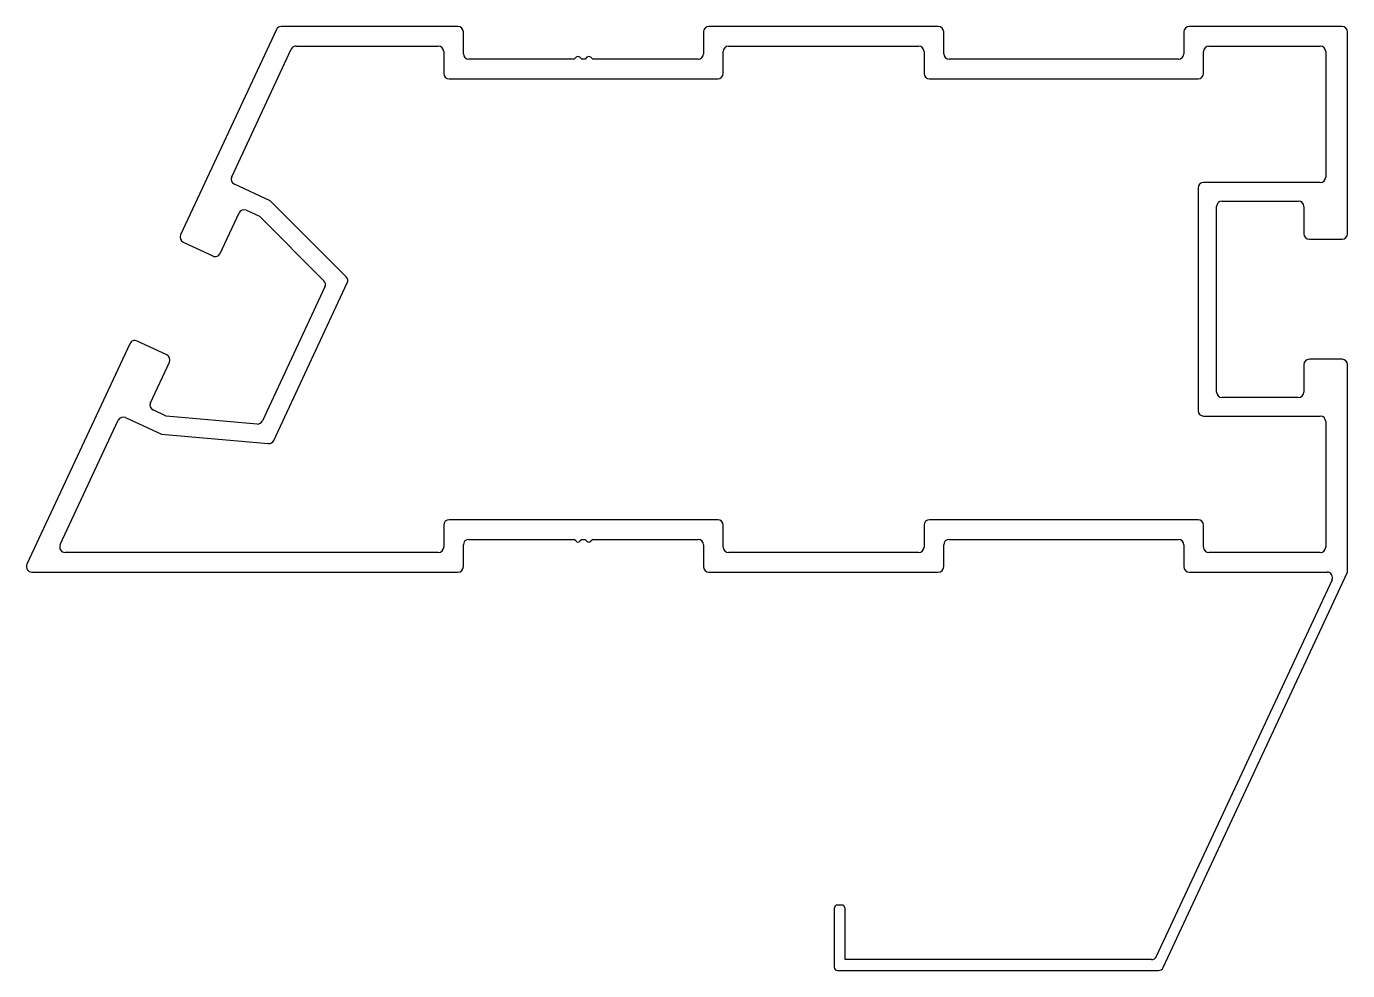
# Model space of a CAD drawing. Extents: x 1542 to 1663, y 2003 to 2089.
import ezdxf

# ---------------------------------------------------------------- set-up
doc = ezdxf.new("R2010")
doc.units = 0
doc.layers.get('0').update_dxf_attribs({"linetype": 'CONTINUOUS'})

msp = doc.modelspace()

# ---------------------------------------------------------------- linework, layer by layer
for p, q in [((1564.51, 2089.12), (1555.73, 2070.3)), ((1581.14, 2089.4), (1564.96, 2089.4)), ((1625.14, 2089.4), (1604.14, 2089.4)), ((1662.14, 2089.4), (1648.14, 2089.4)), ((1581.64, 2086.9), (1581.64, 2088.9)), ((1603.64, 2088.9), (1603.64, 2086.9)), ((1625.64, 2086.9), (1625.64, 2088.9)), ((1647.64, 2088.9), (1647.64, 2086.9)), ((1662.64, 2070.4), (1662.64, 2088.9)), ((1560.42, 2075.62), (1565.87, 2087.32)), ((1566.33, 2087.6), (1579.34, 2087.6)), ((1579.84, 2087.1), (1579.84, 2085.1)), ((1591.96, 2086.58), (1591.79, 2086.4)), ((1592.49, 2086.4), (1592.32, 2086.58)), ((1592.96, 2086.58), (1592.79, 2086.4)), ((1593.49, 2086.4), (1593.32, 2086.58)), ((1605.44, 2085.1), (1605.44, 2087.1)), ((1605.94, 2087.6), (1623.34, 2087.6)), ((1623.84, 2087.1), (1623.84, 2085.1)), ((1649.44, 2085.1), (1649.44, 2087.1)), ((1649.94, 2087.6), (1660.14, 2087.6)), ((1660.64, 2087.1), (1660.64, 2075.6)), ((1591.79, 2086.4), (1582.14, 2086.4)), ((1592.79, 2086.4), (1592.49, 2086.4)), ((1603.14, 2086.4), (1593.49, 2086.4)), ((1647.14, 2086.4), (1626.14, 2086.4)), ((1580.34, 2084.6), (1604.94, 2084.6)), ((1624.34, 2084.6), (1648.94, 2084.6)), ((1563.95, 2073.42), (1560.66, 2074.95)), ((1648.94, 2074.6), (1648.94, 2054.2)), ((1660.14, 2075.1), (1649.44, 2075.1)), ((1570.9, 2066.46), (1563.95, 2073.42)), ((1651.14, 2073.4), (1658.14, 2073.4)), ((1559.36, 2068.61), (1561.09, 2072.33)), ((1561.76, 2072.57), (1562.96, 2072.01)), ((1650.64, 2055.9), (1650.64, 2072.9)), ((1658.64, 2072.9), (1658.64, 2070.4)), ((1562.96, 2072.01), (1568.86, 2066.1)), ((1555.97, 2069.64), (1558.69, 2068.37)), ((1659.14, 2069.9), (1662.14, 2069.9)), ((1568.96, 2065.54), (1563.23, 2053.26)), ((1564.27, 2051.46), (1571, 2065.9)), ((1551.08, 2060.33), (1541.66, 2040.12)), ((1554.47, 2059.3), (1551.75, 2060.57)), ((1662.14, 2058.9), (1659.14, 2058.9)), ((1552.98, 2054.92), (1554.71, 2058.64)), ((1658.64, 2058.4), (1658.64, 2055.9)), ((1662.64, 2039.38), (1662.64, 2058.4)), ((1658.14, 2055.4), (1651.14, 2055.4)), ((1554.42, 2053.7), (1553.22, 2054.26)), ((1544.7, 2041.92), (1550.02, 2053.32)), ((1550.69, 2053.56), (1553.97, 2052.03)), ((1562.74, 2052.97), (1554.42, 2053.7)), ((1649.44, 2053.7), (1660.14, 2053.7)), ((1660.64, 2053.2), (1660.64, 2041.7)), ((1553.97, 2052.03), (1563.77, 2051.18)), ((1579.84, 2043.7), (1579.84, 2041.7)), ((1604.94, 2044.2), (1580.34, 2044.2)), ((1605.44, 2041.7), (1605.44, 2043.7)), ((1623.84, 2043.7), (1623.84, 2041.7)), ((1648.94, 2044.2), (1624.34, 2044.2)), ((1649.44, 2041.7), (1649.44, 2043.7)), ((1581.64, 2039.9), (1581.64, 2041.9)), ((1582.14, 2042.4), (1591.79, 2042.4)), ((1591.96, 2042.23), (1591.79, 2042.4)), ((1592.49, 2042.4), (1592.32, 2042.23)), ((1592.49, 2042.4), (1592.79, 2042.4)), ((1592.96, 2042.23), (1592.79, 2042.4)), ((1593.49, 2042.4), (1593.32, 2042.23)), ((1593.49, 2042.4), (1603.14, 2042.4)), ((1603.64, 2041.9), (1603.64, 2039.9)), ((1625.64, 2039.9), (1625.64, 2041.9)), ((1626.14, 2042.4), (1647.14, 2042.4)), ((1647.64, 2041.9), (1647.64, 2039.9)), ((1579.34, 2041.2), (1545.16, 2041.2)), ((1623.34, 2041.2), (1605.94, 2041.2)), ((1660.14, 2041.2), (1649.94, 2041.2)), ((1542.11, 2039.4), (1581.14, 2039.4)), ((1604.14, 2039.4), (1625.14, 2039.4)), ((1645.76, 2003.18), (1662.64, 2039.38)), ((1648.14, 2039.4), (1660.76, 2039.4)), ((1661.22, 2038.69), (1645.12, 2004.18)), ((1615.62, 2008.59), (1615.62, 2003.19)), ((1616.32, 2008.89), (1615.92, 2008.89)), ((1616.62, 2003.89), (1616.62, 2008.59)), ((1644.67, 2003.89), (1616.62, 2003.89)), ((1615.92, 2002.89), (1645.3, 2002.89))]:
    msp.add_line(p, q)
for centre, radius, start, end in [((1564.96, 2088.9), 0.5, 90, 155), ((1581.14, 2088.9), 0.5, 0, 90), ((1604.14, 2088.9), 0.5, 90, 180), ((1625.14, 2088.9), 0.5, 0, 90), ((1648.14, 2088.9), 0.5, 90, 180), ((1662.14, 2088.9), 0.5, 0, 90), ((1566.33, 2087.1), 0.5, 90, 155), ((1579.34, 2087.1), 0.5, 0, 90), ((1582.14, 2086.9), 0.5, 180, 270), ((1592.14, 2086.4), 0.25, 45, 134.9991), ((1593.14, 2086.4), 0.25, 45.0009, 135), ((1603.14, 2086.9), 0.5, 270, 360), ((1605.94, 2087.1), 0.5, 90, 180), ((1623.34, 2087.1), 0.5, 0, 90), ((1626.14, 2086.9), 0.5, 180, 270), ((1647.14, 2086.9), 0.5, 270, 360), ((1649.94, 2087.1), 0.5, 90, 180), ((1660.14, 2087.1), 0.5, 0, 90), ((1580.34, 2085.1), 0.5, 180, 270), ((1604.94, 2085.1), 0.5, 270, 0), ((1624.34, 2085.1), 0.5, 180, 270), ((1648.94, 2085.1), 0.5, 270, 360), ((1560.87, 2075.41), 0.5, 155, 245), ((1649.44, 2074.6), 0.5, 90, 180), ((1660.14, 2075.6), 0.5, 270, 360), ((1651.14, 2072.9), 0.5, 90, 180), ((1658.14, 2072.9), 0.5, 0, 90), ((1561.54, 2072.11), 0.5, 65.0004, 155), ((1556.19, 2070.09), 0.5, 155, 244.9998), ((1659.14, 2070.4), 0.5, 180, 270), ((1662.14, 2070.4), 0.5, 270, 360), ((1558.9, 2068.82), 0.5, 244.9998, 335), ((1568.51, 2065.75), 0.5, 335, 44.9999), ((1570.55, 2066.11), 0.5, 335, 44.9999), ((1551.54, 2060.12), 0.5, 64.9998, 155), ((1554.26, 2058.85), 0.5, 335, 64.9998), ((1659.14, 2058.4), 0.5, 90, 180), ((1662.14, 2058.4), 0.5, 0, 90), ((1651.14, 2055.9), 0.5, 180, 270), ((1658.14, 2055.9), 0.5, 270, 360), ((1553.43, 2054.71), 0.5, 155, 244.9999), ((1649.44, 2054.2), 0.5, 180, 270), ((1550.48, 2053.11), 0.5, 65, 155), ((1562.78, 2053.47), 0.5, 265, 335), ((1660.14, 2053.2), 0.5, 0, 90), ((1563.82, 2051.67), 0.5, 265, 335), ((1580.34, 2043.7), 0.5, 90, 180), ((1604.94, 2043.7), 0.5, 0, 90), ((1624.34, 2043.7), 0.5, 90, 180), ((1648.94, 2043.7), 0.5, 0, 90), ((1545.16, 2041.7), 0.5, 155, 270), ((1582.14, 2041.9), 0.5, 90, 180), ((1592.14, 2042.4), 0.25, 225.0009, 315), ((1593.14, 2042.4), 0.25, 225, 314.9991), ((1603.14, 2041.9), 0.5, 0, 90), ((1626.14, 2041.9), 0.5, 90, 180), ((1647.14, 2041.9), 0.5, 0, 90), ((1579.34, 2041.7), 0.5, 270, 360), ((1605.94, 2041.7), 0.5, 180, 270), ((1623.34, 2041.7), 0.5, 270, 0), ((1649.94, 2041.7), 0.5, 180, 270), ((1660.14, 2041.7), 0.5, 270, 0), ((1542.11, 2039.9), 0.5, 155, 270), ((1581.14, 2039.9), 0.5, 270, 360), ((1604.14, 2039.9), 0.5, 180, 270), ((1625.14, 2039.9), 0.5, 270, 360), ((1648.14, 2039.9), 0.5, 180, 270), ((1660.76, 2038.9), 0.5, 335, 90), ((1615.92, 2008.59), 0.3, 90, 180), ((1616.32, 2008.59), 0.3, 0, 90), ((1615.92, 2003.19), 0.3, 180, 270), ((1644.67, 2004.39), 0.5, 270, 335), ((1645.3, 2003.39), 0.5, 270, 335)]:
    msp.add_arc(centre, radius, start, end)

doc.saveas('drawing.dxf')
